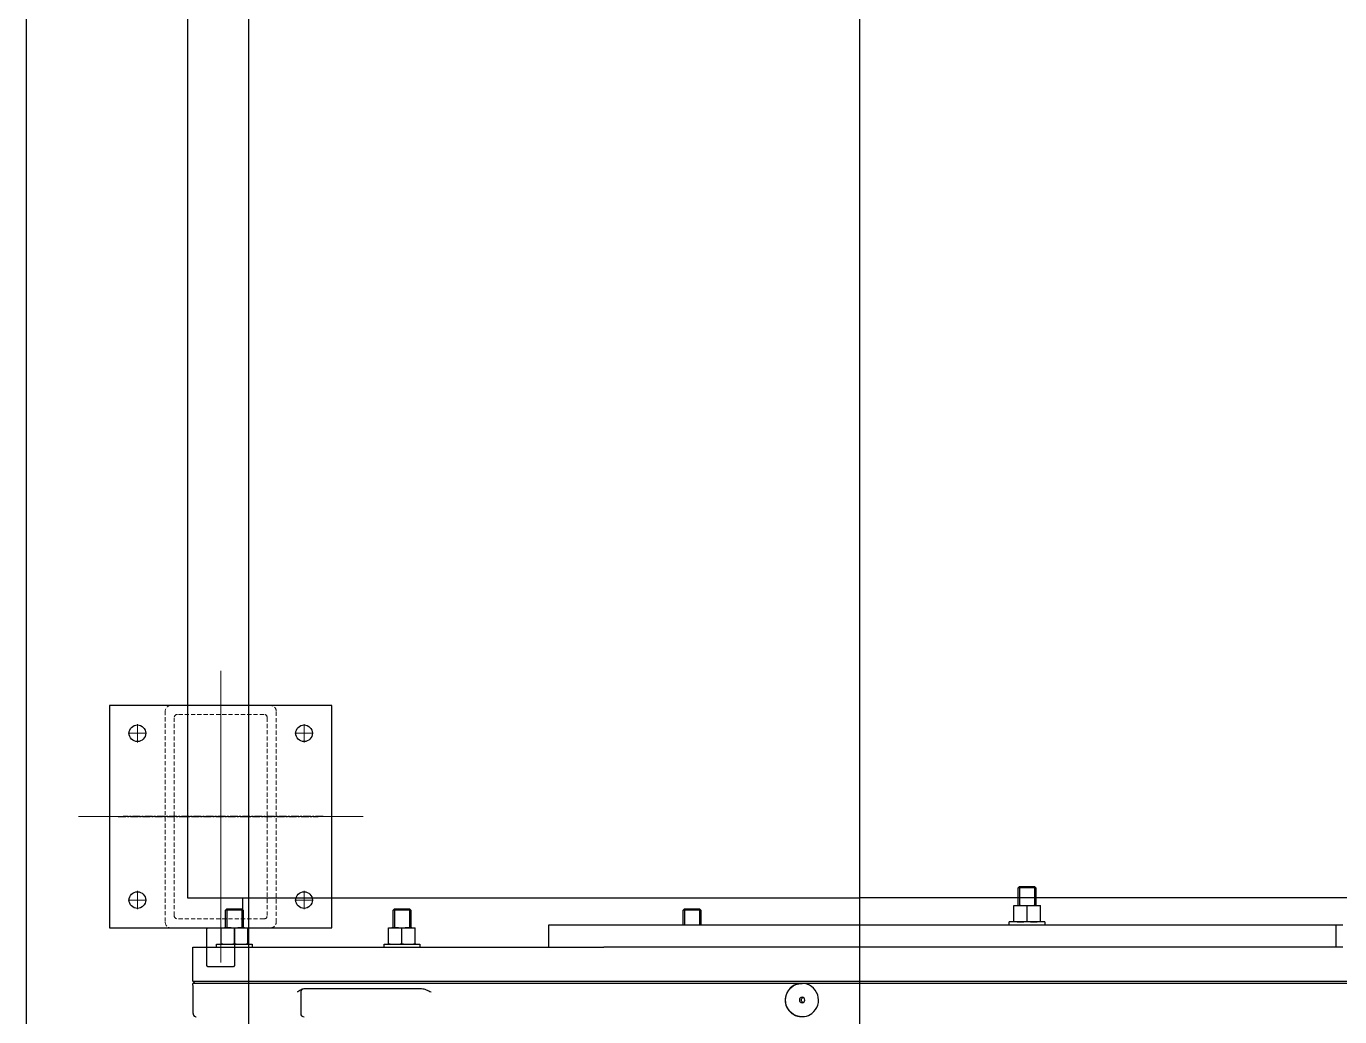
# Model space of a CAD drawing. Header units: millimetres. Extents: x 156850 to 204135, y 56350 to 74150.
# Drawn here: x 168650 to 169832, y 57423 to 58314 of the extents above; entities that cross this region are included whole.
import ezdxf

# ---------------------------------------------------------------- set-up
doc = ezdxf.new("R2010")
doc.units = ezdxf.units.MM
doc.header["$LTSCALE"] = 150
doc.linetypes.add('X-2F-PLAN$0$CENTER', pattern=[2, 1.25, -0.25, 0.25, -0.25])
doc.linetypes.add('X-2F-PLAN$0$DASHED2', pattern=[0.375, 0.25, -0.125])
doc.layers.add('-----33 Equipment', color=5, linetype='Continuous')

# ---------------------------------------------------------------- blocks, each defined once
blk = doc.blocks.new('X-2F-PLAN$0$A$C13F33EB5')
at = {"color": 0}
for p, q in [((1832, 1244), (692, 1244)), ((692, 1244), (692, 639)), ((3102, 639), (18.2, 639)), ((692, 34), (692, 639))]:
    blk.add_line(p, q, dxfattribs=at)
at = {"color": 0, "linetype": 'Continuous'}
for p, q in [((615, 1237), (617, 1239)), ((615, 39), (615, 1239)), ((617, 1239), (617, 39)), ((617, 1239), (647.5, 1239)), ((647.5, 1239), (647.5, 919)), ((647.5, 1217.7), (650.3, 1217.7)), ((650.3, 1217.7), (650.3, 1185.7)), ((650.8, 1213.7), (650.3, 1213.7)), ((650.3, 1213.6), (650.3, 1213.7)), ((650.8, 1213.7), (664.6, 1213.7)), ((664.6, 1213.7), (665.1, 1213.7)), ((665.1, 1213.7), (665.1, 1213.6)), ((665.1, 1213.6), (665.1, 1189.7)), ((665.1, 1209.7), (681, 1209.7)), ((682.2, 1208.4), (665.1, 1208.4)), ((681, 1193.7), (681, 1209.7)), ((681, 1209.7), (682.2, 1208.4)), ((682.2, 1208.4), (682.2, 1194.9)), ((650.8, 1201.7), (664.6, 1201.7)), ((682.2, 1194.9), (665.1, 1194.9)), ((682.2, 1194.9), (681, 1193.7)), ((650.3, 1185.7), (647.5, 1185.7)), ((650.8, 1189.7), (650.3, 1189.7)), ((650.3, 1189.7), (650.3, 1189.7)), ((650.8, 1189.7), (664.6, 1189.7)), ((664.6, 1189.7), (665.1, 1189.7)), ((681, 1193.7), (665.1, 1193.7)), ((665.1, 1189.7), (665.1, 1189.7)), ((681.3, 1194), (692, 1194)), ((607, 1142), (588, 1142)), ((610, 1139), (610, 1139.1)), ((610, 1122), (610, 1139)), ((610, 1037.5), (610, 1122)), ((647.5, 1066.9), (650.3, 1066.9)), ((650.3, 1066.9), (650.3, 1034.9)), ((650.8, 1062.9), (650.3, 1062.9)), ((650.3, 1062.9), (650.3, 1062.9)), ((650.8, 1062.9), (664.6, 1062.9)), ((664.6, 1062.9), (665.1, 1062.9)), ((665.1, 1062.9), (665.1, 1038.9)), ((665.1, 1062.9), (665.1, 1062.9)), ((665.1, 1058.9), (681, 1058.9)), ((682.2, 1057.7), (665.1, 1057.7)), ((681, 1042.9), (681, 1058.9)), ((681, 1058.9), (682.2, 1057.7)), ((682.2, 1057.7), (682.2, 1044.1)), ((650.8, 1050.9), (664.6, 1050.9)), ((682.2, 1044.1), (665.1, 1044.1)), ((681, 1042.9), (665.1, 1042.9)), ((682.2, 1044.1), (681, 1042.9)), ((610, 1033.2), (610, 1037.5)), ((650.3, 1034.9), (647.5, 1034.9)), ((650.8, 1038.9), (650.3, 1038.9)), ((650.3, 1038.9), (650.3, 1038.9)), ((650.8, 1038.9), (664.6, 1038.9)), ((664.6, 1038.9), (665.1, 1038.9)), ((665.1, 1038.9), (665.1, 1038.9)), ((667.5, 919), (647.5, 919)), ((647.5, 919), (647.5, 869)), ((667.5, 869), (667.5, 919)), ((647.5, 210), (647.5, 869)), ((667.5, 210), (667.5, 869)), ((667.5, 797.8), (681, 797.8)), ((682.2, 796.5), (667.5, 796.5)), ((681, 781.8), (681, 797.8)), ((681, 797.8), (682.2, 796.5)), ((682.2, 796.5), (682.2, 783)), ((682.2, 783), (667.5, 783)), ((681, 781.8), (667.5, 781.8)), ((682.2, 783), (681, 781.8)), ((585.2, 693), (585.2, 688.4)), ((615, 690.9), (615, 690.7)), ((667.5, 504.2), (670.3, 504.2)), ((670.3, 472.2), (670.3, 504.2)), ((670.8, 500.2), (670.3, 500.2)), ((670.3, 500.2), (670.3, 500.2)), ((670.8, 500.2), (684.6, 500.2)), ((684.6, 500.2), (685.1, 500.2)), ((685.1, 500.2), (685.1, 476.2)), ((685.1, 500.2), (685.1, 500.2)), ((670.8, 488.2), (684.6, 488.2)), ((685.1, 496.2), (701, 496.2)), ((702.2, 495), (685.1, 495)), ((701, 480.2), (701, 496.2)), ((701, 496.2), (702.2, 495)), ((702.2, 495), (702.2, 481.5)), ((670.8, 476.2), (670.3, 476.2)), ((670.3, 476.2), (670.3, 476.2)), ((670.8, 476.2), (684.6, 476.2)), ((684.6, 476.2), (685.1, 476.2)), ((702.2, 481.5), (685.1, 481.5)), ((701, 480.2), (685.1, 480.2)), ((685.1, 476.2), (685.1, 476.2)), ((702.2, 481.5), (701, 480.2)), ((670.3, 472.2), (667.5, 472.2)), ((647.5, 210), (667.5, 210)), ((647.5, 204), (647.5, 210)), ((667.5, 204), (667.5, 210))]:
    blk.add_line(p, q, dxfattribs=at)
for centre, radius, start, end in [((588, 1236), 3, 160.5284, 180), ((587.9, 1236), 2.92, 88.4972, 160.2159), ((600, 1838.8), 600, 268.8541, 271.4326), ((686.7, 1207.7), 36.4, 170.5216, 189.4784), ((628.6, 1207.7), 36.4, 350.5216, 9.4784), ((686.7, 1195.7), 36.4, 170.5216, 189.4784), ((628.6, 1195.7), 36.4, 350.5216, 9.4784), ((588, 1139), 3, 90, 180), ((607, 1139), 3, 0, 90), ((686.7, 1056.9), 36.4, 170.5216, 189.4784), ((628.6, 1056.9), 36.4, 350.5216, 9.4784), ((686.7, 1044.9), 36.4, 170.5216, 189.4784), ((628.6, 1044.9), 36.4, 350.5216, 9.4784), ((600.1, 690.8), 15.1, 143.3643, 171.8688), ((600, 690.9), 15, 216.7463, 143.2537), ((599.7, 690.8), 14.7, 189.452, 217.4127), ((706.7, 494.2), 36.4, 170.5216, 189.4784), ((648.6, 494.2), 36.4, 350.5216, 9.4784), ((706.7, 482.2), 36.4, 170.5216, 189.4784), ((648.6, 482.2), 36.4, 350.5216, 9.4784)]:
    blk.add_arc(centre, radius, start, end, dxfattribs=at)
at = {"color": 0, "linetype": 'Continuous', "extrusion": (0, 0, -1)}
for centre, major_axis, start_param, end_param in [((600, 690.7), (-15, 0), 0.15261, 3.141593), ((600, 688.9), (-2.46, 0), 0.363836, 2.777756)]:
    blk.add_ellipse(centre, major_axis=major_axis, ratio=0.996195, start_param=start_param, end_param=end_param, dxfattribs=at)
blk.add_ellipse((600, 690.7), major_axis=(-2.46, 0), ratio=0.996195, dxfattribs=at)
at = {"color": 0, "linetype": 'Continuous'}
for points, knots in [([(610, 1139.3), (610, 1139.7), (609.8, 1140.2), (609.5, 1141.2), (609.3, 1141.7), (608.4, 1143.2), (607.7, 1144.2), (607, 1145.2)], [0.0271147, 0.0271147, 0.0271147, 0.0271147, 0.25, 0.25, 0.5, 0.5, 1, 1, 1, 1]), ([(607, 1024.7), (607.7, 1026.1), (608.4, 1027.4), (609.3, 1029.6), (609.5, 1030.3), (609.9, 1031.7), (610, 1032.4), (610, 1033.2)], [0, 0, 0, 0, 0.5, 0.5, 0.75, 0.75, 1, 1, 1, 1])]:
    blk.add_open_spline(points, degree=3, knots=knots, dxfattribs=at)
blk = doc.blocks.new('X-2F-PLAN$0$zw$C47F')
at = {"layer": '-----33 Equipment'}
for p, q in [((6141.1, 2436.3), (159.8, 2436.3)), ((2438, 2236.3), (159.8, 2236.3))]:
    blk.add_line(p, q, dxfattribs=at)
at = {"layer": '-----33 Equipment', "linetype": 'X-2F-PLAN$0$CENTER', "lineweight": 13, "ltscale": 19.304}
for p, q in [((746.8, 2133.1), (746.8, 2389.4)), ((746.8, 2133.1), (746.8, 2389.4)), ((878, 2261.3), (615.6, 2261.3)), ((878, 2261.3), (615.6, 2261.3))]:
    blk.add_line(p, q, dxfattribs=at)
at = {"layer": '-----33 Equipment', "linetype": 'X-2F-PLAN$0$CENTER', "ltscale": 0.036579}
for p, q in [((746.8, 2353.5), (746.8, 2173.5)), ((746.8, 2353.5), (746.8, 2173.5)), ((746.8, 2353.5), (746.8, 2173.5)), ((746.8, 2353.5), (746.8, 2173.5)), ((746.8, 2169.1), (746.8, 2349.1))]:
    blk.add_line(p, q, dxfattribs=at)
at = {"layer": '-----33 Equipment', "linetype": 'X-2F-PLAN$0$CENTER', "lineweight": 13, "ltscale": 1.524}
for p, q in [((671.8, 2344.5), (671.8, 2328)), ((821.8, 2344.5), (821.8, 2328)), ((680, 2336.3), (663.5, 2336.3)), ((830, 2336.3), (813.5, 2336.3)), ((671.8, 2194.5), (671.8, 2178)), ((821.8, 2194.5), (821.8, 2178)), ((680, 2186.3), (663.5, 2186.3)), ((830, 2186.3), (813.5, 2186.3))]:
    blk.add_line(p, q, dxfattribs=at)
at = {"layer": '-----33 Equipment', "linetype": 'X-2F-PLAN$0$DASHED2', "lineweight": 15, "ltscale": 0.1}
for p, q in [((646.8, 2306.2), (646.8, 2216.4)), ((841.8, 2311.2), (651.8, 2311.2)), ((846.8, 2216.4), (846.8, 2306.2)), ((654.8, 2222.4), (654.8, 2300.2)), ((657.8, 2303.2), (835.8, 2303.2)), ((838.8, 2222.4), (838.8, 2300.2)), ((651.8, 2211.4), (841.8, 2211.4)), ((657.8, 2219.4), (835.8, 2219.4))]:
    blk.add_line(p, q, dxfattribs=at)
at = {"layer": '-----33 Equipment', "ltscale": 0.02}
blk.add_line((1443.2, 1686.3), (34.1, 1686.3), dxfattribs=at)
at = {"layer": '-----33 Equipment'}
blk.add_lwpolyline([(846.8, 2361.3), (646.8, 2361.3), (646.8, 2161.3), (846.8, 2161.3)], close=True, dxfattribs=at)
at = {"layer": '-----33 Equipment', "ltscale": 0.9}
blk.add_lwpolyline([(645.8, 2248.8), (612.8, 2248.8), (611.8, 2249.8), (611.8, 2272.8), (612.8, 2273.8), (645.8, 2273.8), (646.8, 2272.8), (646.8, 2249.8)], close=True, dxfattribs=at)
at = {"layer": '-----33 Equipment'}
for centre in [(671.8, 2336.3), (821.8, 2336.3), (671.8, 2186.3), (821.8, 2186.3)]:
    blk.add_circle(centre, 7.5, dxfattribs=at)
at = {"layer": '-----33 Equipment', "linetype": 'X-2F-PLAN$0$DASHED2', "lineweight": 15, "ltscale": 0.1}
for centre, radius, start, end in [((651.8, 2306.2), 5, 90, 180), ((841.8, 2306.2), 5, 0, 90), ((657.8, 2300.2), 3, 90, 180), ((835.8, 2300.2), 3, 0, 90), ((651.8, 2216.4), 5, 180, 270), ((657.8, 2222.4), 3, 180, 270), ((657.8, 2222.4), 3, 180, 270), ((835.8, 2222.4), 3, 270, 0), ((841.8, 2216.4), 5, 270, 0)]:
    blk.add_arc(centre, radius, start, end, dxfattribs=at)
at = {"layer": '-----33 Equipment'}
blk.add_blockref('X-2F-PLAN$0$A$C13F33EB5', (-18.2, 1047.3), dxfattribs=at)

msp = doc.modelspace()

# ---------------------------------------------------------------- block references
at = {"layer": '-----33 Equipment', "rotation": 90.00000000000001}
msp.add_blockref('X-2F-PLAN$0$zw$C47F', (171086.3, 56856.2), dxfattribs=at)

doc.saveas('drawing.dxf')
